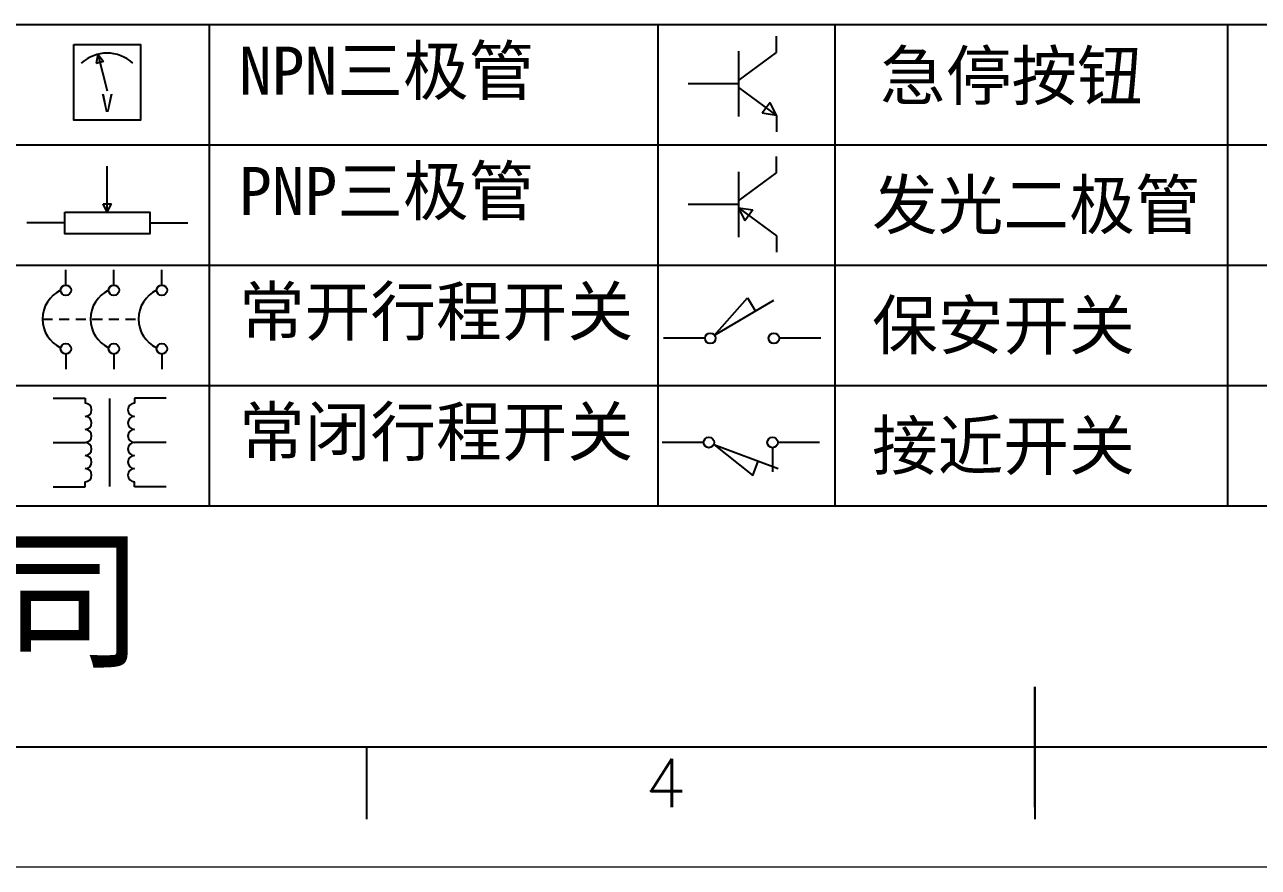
# Model space of a CAD drawing. Extents: x 33864 to 41687, y -3582 to -110.
# Drawn here: x 37483.9 to 37974.7, y -2121.3 to -1786 of the extents above; entities that cross this region are included whole.
import ezdxf
from ezdxf.enums import TextEntityAlignment as Align

# ---------------------------------------------------------------- set-up
doc = ezdxf.new("R2010")
doc.units = 0
doc.header["$MEASUREMENT"] = 0
doc.layers.add('AE_BOR', color=1, linetype='Continuous')
doc.styles.add('WD', font='romans.shx', dxfattribs={"bigfont": 'gbcbig.shx'})
doc.styles.add('汉字', font='')
doc.styles.get('汉字').set_extended_font_data('新宋体')

msp = doc.modelspace()

# ---------------------------------------------------------------- linework, layer by layer
at = {"linetype": 'ByBlock'}
for p, q in [((39248.303, -1786.007), (36498.834, -1786.007)), ((37783.014, -1797.092), (37783.014, -1790.541)), ((37513.036, -1797.788), (37512.38, -1801.428)), ((37515.344, -1800.679), (37512.38, -1801.428)), ((37513.036, -1797.788), (37516.709, -1812.307)), ((37513.036, -1797.788), (37515.344, -1800.679)), ((37767.873, -1796.614), (37767.873, -1822.605)), ((37767.873, -1808.24), (37783.014, -1797.092)), ((37767.873, -1809.61), (37747.95, -1809.61)), ((37767.873, -1810.98), (37783.014, -1822.127)), ((37780.487, -1816.934), (37777.305, -1821.256)), ((37783.014, -1822.127), (37780.487, -1816.934)), ((37783.014, -1822.127), (37777.305, -1821.256)), ((37783.014, -1822.127), (37783.014, -1828.678)), ((39248.303, -1833.907), (36498.834, -1833.907)), ((37783.014, -1844.992), (37783.014, -1838.441)), ((37516.813, -1860.6), (37516.813, -1842.299)), ((37767.873, -1844.515), (37767.873, -1870.505)), ((37767.873, -1856.14), (37783.014, -1844.992)), ((37516.813, -1860.6), (37515.141, -1857.339)), ((37515.141, -1857.339), (37518.484, -1857.339)), ((37516.813, -1860.6), (37518.484, -1857.339)), ((37767.873, -1857.51), (37747.95, -1857.51)), ((37767.873, -1858.88), (37783.014, -1870.028)), ((37767.873, -1858.88), (37773.582, -1859.751)), ((37767.873, -1858.88), (37770.4, -1864.073)), ((37773.582, -1859.751), (37770.4, -1864.073)), ((37499.936, -1864.914), (37484.76, -1864.914)), ((37533.689, -1864.914), (37548.865, -1864.914)), ((37783.014, -1870.028), (37783.014, -1876.578)), ((39248.303, -1881.807), (36498.834, -1881.807)), ((37500.335, -1889.596), (37500.335, -1883.548)), ((37519.429, -1889.596), (37519.429, -1883.548)), ((37538.524, -1889.596), (37538.524, -1883.548)), ((37758.417, -1909.584), (37771.539, -1894.69)), ((37758.417, -1909.584), (37781.954, -1895.627)), ((37771.539, -1894.69), (37774.659, -1899.953)), ((37491.029, -1903.136), (37495.051, -1903.136)), ((37497.625, -1903.136), (37501.647, -1903.136)), ((37504.221, -1903.136), (37508.243, -1903.136)), ((37510.817, -1903.136), (37514.839, -1903.136)), ((37517.413, -1903.136), (37521.435, -1903.136)), ((37524.009, -1903.136), (37528.031, -1903.136)), ((37754.612, -1910.796), (37738.061, -1910.796)), ((37800.667, -1910.796), (37784.116, -1910.796)), ((37500.335, -1917.054), (37500.335, -1923.102)), ((37519.429, -1917.054), (37519.429, -1923.102)), ((37538.524, -1917.054), (37538.524, -1923.102)), ((39248.303, -1929.707), (36498.834, -1929.707)), ((37495.299, -1934.64), (37507.981, -1934.64)), ((37507.981, -1934.64), (37507.981, -1936.662)), ((37517.787, -1969.77), (37517.787, -1934.749)), ((37540.275, -1934.64), (37527.593, -1934.64)), ((37527.593, -1934.64), (37527.593, -1936.662)), ((37495.299, -1952.26), (37507.981, -1952.26)), ((37540.275, -1952.26), (37527.593, -1952.26)), ((37754.057, -1952.225), (37737.506, -1952.225)), ((37758.054, -1953.106), (37783.734, -1962.554)), ((37758.054, -1953.106), (37773.662, -1965.368)), ((37800.112, -1952.225), (37783.561, -1952.225)), ((37781.465, -1954.32), (37781.465, -1963.96)), ((37773.662, -1965.368), (37775.775, -1959.626)), ((37507.981, -1969.88), (37507.981, -1967.858)), ((37527.593, -1969.88), (37527.593, -1967.858)), ((37495.299, -1969.88), (37507.981, -1969.88)), ((37540.275, -1969.88), (37527.593, -1969.88)), ((39248.303, -1977.607), (36498.834, -1977.607))]:
    msp.add_line(p, q, dxfattribs=at)
at = {"lineweight": -2}
for p, q in [((37557.396, -1786.007), (37557.396, -1977.607)), ((37735.769, -1786.007), (37735.769, -1977.607)), ((37806.272, -1786.007), (37806.272, -1977.607)), ((37962.525, -1786.007), (37962.525, -1977.607))]:
    msp.add_line(p, q, dxfattribs=at)
for p, q in [((36547.022, -2073.408), (39224.641, -2073.408)), ((37703.969, -2073.408), (38278.292, -2073.408))]:
    msp.add_line(p, q)
at = {"lineweight": 9, "ltscale": 0.1}
for p, q in [((37421.726, -2073.408), (37703.969, -2073.408)), ((37690.966, -2073.408), (37690.966, -2073.408)), ((37690.966, -2073.408), (37690.966, -2073.408)), ((37690.966, -2073.408), (37690.966, -2073.408)), ((37690.966, -2073.408), (37690.966, -2073.408))]:
    msp.add_line(p, q, dxfattribs=at)
at = {"linetype": 'ByBlock'}
for points in [[(37503.463, -1793.937), (37529.955, -1793.937), (37529.955, -1824.04), (37503.463, -1824.04)], [(37499.936, -1860.6), (37533.689, -1860.6), (37533.689, -1869.228), (37499.936, -1869.228)]]:
    msp.add_lwpolyline(points, close=True, dxfattribs=at)
for centre in [(37500.335, -1891.691), (37519.429, -1891.691), (37538.524, -1891.691), (37756.707, -1910.796), (37782.02, -1910.796), (37500.335, -1914.959), (37519.429, -1914.959), (37538.524, -1914.959), (37756.152, -1952.225), (37781.465, -1952.225)]:
    msp.add_circle(centre, 2.096, dxfattribs=at)
for centre, radius, start, end in [((37516.709, -1812.307), 14.977, 46.83135, 133.16865), ((37503.717, -1903.136), 12.688, 115.57905, 244.42095), ((37522.812, -1903.136), 12.688, 115.57905, 244.42095), ((37541.906, -1903.136), 12.688, 115.57905, 244.42095), ((37507.981, -1939.261), 2.6, 270, 90), ((37527.593, -1939.261), 2.6, 90, 270), ((37507.981, -1944.461), 2.6, 270, 90), ((37527.593, -1944.461), 2.6, 90, 270), ((37507.981, -1949.66), 2.6, 270, 90), ((37527.593, -1949.66), 2.6, 90, 270), ((37507.981, -1954.859), 2.6, 270, 90), ((37527.593, -1954.859), 2.6, 90, 270), ((37507.981, -1960.059), 2.6, 270, 90), ((37527.593, -1960.059), 2.6, 90, 270), ((37507.981, -1965.258), 2.6, 270, 90), ((37527.593, -1965.258), 2.6, 90, 270)]:
    msp.add_arc(centre, radius, start, end, dxfattribs=at)
at = {"layer": 'AE_BOR', "color": 2, "lineweight": 30}
for p in [(37885.831, -2049.458), (37885.831, -2073.408)]:
    msp.add_line(p, (37885.831, -2097.358), dxfattribs=at)
at = {"layer": 'AE_BOR'}
for p, q in [((37619.985, -2073.408), (37619.985, -2102.148)), ((37885.831, -2073.408), (37885.831, -2102.148))]:
    msp.add_line(p, q, dxfattribs=at)
at = {"layer": 'AE_BOR', "color": 1, "lineweight": 15}
msp.add_line((39296.171, -2121.308), (36450.901, -2121.308), dxfattribs=at)

# ---------------------------------------------------------------- texts
at = {"char_height": 19.16006, "attachment_point": 1, "style": '汉字'}
for s, insert in [('{\\fKaiTi_GB2312|b0|i0|c134|p49;NPN三极管}', (37569.208, -1794.704)), ('{\\fKaiTi_GB2312|b0|i0|c134|p49;急停按钮}', (37824.245, -1796.742)), ('{\\fKaiTi_GB2312|b0|i0|c134|p49;PNP三极管}', (37569.208, -1842.604)), ('{\\fKaiTi_GB2312|b0|i0|c134|p49;发光二极管}', (37821.055, -1848.077)), ('{\\fKaiTi_GB2312|b0|i0|c134|p49;常开行程开关}', (37569.208, -1890.504)), ('{\\fKaiTi_GB2312|b0|i0|c134|p49;保安开关}', (37821.055, -1895.977)), ('{\\fKaiTi_GB2312|b0|i0|c134|p49;常闭行程开关}', (37569.208, -1938.404)), ('{\\fKaiTi_GB2312|b0|i0|c134|p49;接近开关}', (37821.055, -1943.878))]:
    msp.add_mtext(s, dxfattribs=dict(at, insert=insert))
at = {"linetype": 'ByBlock', "insert": (37514.327, -1813.581), "char_height": 7.185, "width": 6.48384, "attachment_point": 1}
msp.add_mtext('V', dxfattribs=at)
at = {"lineweight": -2, "insert": (36710.871, -1992.254), "char_height": 45.08783, "width": 920.77356, "attachment_point": 1}
msp.add_mtext('深圳市卓誉自动化科技有限公司', dxfattribs=at)
at = {"layer": 'AE_BOR', "style": 'WD'}
msp.add_text('4', height=19.16, dxfattribs=at).set_placement((37738.897, -2097.358), align=Align.CENTER)

doc.saveas('drawing.dxf')
